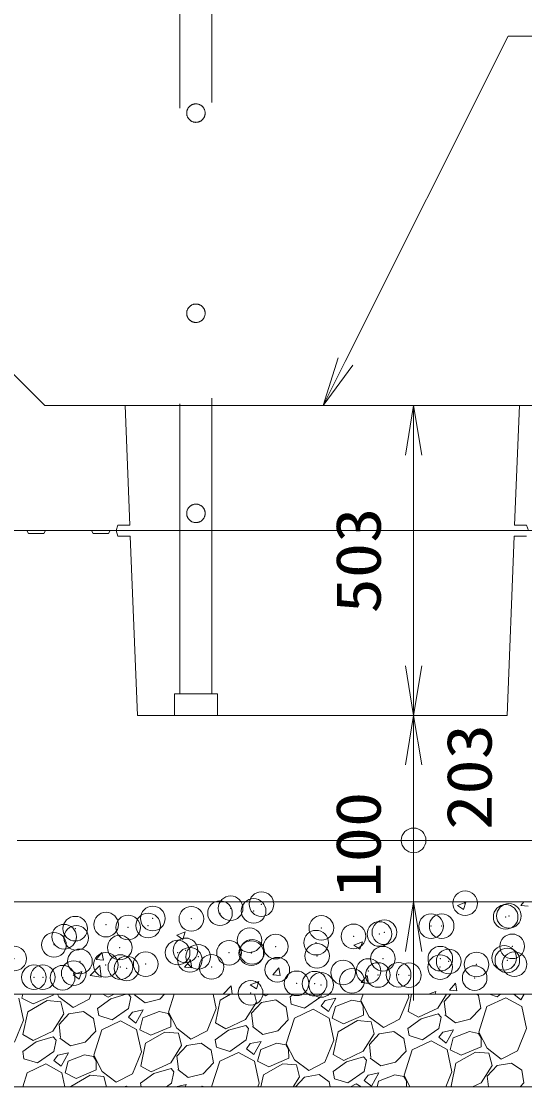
# Model space of a CAD drawing. Units: millimetres at full size. Extents: x 37600 to 71200, y -138800 to -115040.
# Drawn here: x 54717 to 55534, y -135796 to -134066 of the extents above; entities that cross this region are included whole.
import ezdxf
from ezdxf.enums import TextEntityAlignment as Align

# ---------------------------------------------------------------- set-up
doc = ezdxf.new("R2010")
doc.units = ezdxf.units.MM
doc.header["$LTSCALE"] = 80.0044
doc.header["$PDMODE"] = 32
doc.header["$PDSIZE"] = 40
doc.linetypes.add('DASHED_SPACED', pattern=[12, 6, -6])
for name, color, linetype, lineweight in [('0_2', 4, 'Continuous', 13), ('FRP', 4, 'DASHED_SPACED', 13), ('寸法', 6, 'Continuous', 13), ('ﾊｯﾁﾝｸﾞ', 4, 'Continuous', 9)]:
    doc.layers.add(name, color=color, linetype=linetype, lineweight=lineweight)
doc.styles.add('ＭＳ ゴシック', font='')
doc.styles.get('ＭＳ ゴシック').set_extended_font_data('MS Gothic')

# ---------------------------------------------------------------- blocks, each defined once
blk = doc.blocks.new('open_arrow')
at = {"color": 0, "linetype": 'Continuous', "lineweight": -2}
blk.add_lwpolyline([(7.5, 1.25), (0, 0), (7.5, -1.25)], dxfattribs=at)
blk = doc.blocks.new('dimension_origin')
at = {"color": 0, "linetype": 'Continuous', "lineweight": -2}
blk.add_circle((0, 0), 1.25, dxfattribs=at)

msp = doc.modelspace()

# ---------------------------------------------------------------- linework, layer by layer
at = {"layer": '0_2', "color": 3}
for points in [[(54352, -134893), (57958, -134893), (57958, -132437), (54352, -132437)], [(54755, -134690), (57555, -134690), (57755, -134490), (57755, -132840), (57555, -132640), (54755, -132640), (54555, -132840), (54555, -134490)], [(55517.24, -134884), (55536.52, -134884), (55539.52, -134893), (54870.48, -134893), (54873.48, -134884), (54892.76, -134884), (54885, -134690), (55525, -134690)]]:
    msp.add_lwpolyline(points, close=True, dxfattribs=at)
for points in [[(55536.52, -134902), (55516.52, -134902), (55505, -135193), (54905, -135193), (54893.48, -134902), (54873.48, -134902), (54870.48, -134893), (54860.62, -134893), (54858.12, -134897.5), (54833.12, -134897.5), (54830.62, -134893), (54755.62, -134893), (54753.12, -134897.5), (54728.12, -134897.5), (54725.62, -134893), (54689.96, -134893)], [(54709.96, -135396), (55700.04, -135396)]]:
    msp.add_lwpolyline(points, dxfattribs=at)
at = {"layer": '0_2', "color": 7}
for points in [[(54205, -134913), (54205, -135063), (54455, -135063), (54455, -135646), (55955, -135646), (55955, -135063), (58105, -135063), (58105, -134913), (55805, -134913), (55805, -135496), (54605, -135496), (54605, -134913)], [(54455, -135646), (55955, -135646), (55955, -135796), (54455, -135796)]]:
    msp.add_lwpolyline(points, close=True, dxfattribs=at)
at = {"layer": 'FRP'}
msp.add_lwpolyline([(54974, -131807), (54974, -135158), (55026, -135158), (55026, -131687), (54974, -131687), (54974, -131775), (54989, -131775), (54989, -131762)], dxfattribs=at)
msp.add_lwpolyline([(54965, -135193), (55035, -135193), (55035, -135158), (54965, -135158)], close=True, dxfattribs=at)
for centre in [(55000, -134215), (55000, -134540), (55000, -134865)]:
    msp.add_circle(centre, 15, dxfattribs=at)
at = {"layer": '寸法'}
for p, q in [((55353.33, -134690), (55353.33, -135193)), ((55353.33, -135396), (55353.33, -135193)), ((55353.33, -135316), (55353.33, -135656))]:
    msp.add_line(p, q, dxfattribs=at)
msp.add_lwpolyline([(55206.67, -134690), (55242.44, -134618.45), (55506.67, -134090), (56180, -134090)], dxfattribs=at)
at = {"layer": 'ﾊｯﾁﾝｸﾞ'}
for p, q in [((55424.27, -135501.58), (55438.27, -135496.2)), ((55434.22, -135508.29), (55438.27, -135496.2)), ((55527.4, -135501.62), (55532.11, -135496)), ((55424.27, -135501.58), (55434.22, -135508.29)), ((55527.4, -135501.62), (55539.35, -135502.67)), ((54968.8, -135550.07), (54982.8, -135544.69)), ((54968.8, -135550.07), (54978.75, -135556.78)), ((54978.75, -135556.78), (54982.8, -135544.69)), ((55256.22, -135566.08), (55270.23, -135560.71)), ((55256.22, -135566.08), (55266.17, -135572.79)), ((55266.17, -135572.79), (55270.23, -135560.71)), ((54837.89, -135589.31), (54847.53, -135577.82)), ((54849.84, -135590.35), (54847.53, -135577.82)), ((54828.42, -135615.25), (54843.99, -135599.02)), ((54837.89, -135589.31), (54849.84, -135590.35)), ((54846.18, -135618.04), (54843.97, -135599.04)), ((54981.34, -135601.86), (54990.98, -135590.37)), ((54981.34, -135601.86), (54993.29, -135602.9)), ((54993.29, -135602.9), (54990.98, -135590.37)), ((54800.75, -135614.57), (54814.76, -135609.2)), ((54800.75, -135614.57), (54810.7, -135621.28)), ((54810.7, -135621.28), (54814.76, -135609.2)), ((54828.39, -135615.28), (54846.18, -135618.04)), ((55124.79, -135614.41), (55134.43, -135602.92)), ((55124.79, -135614.41), (55136.74, -135615.45)), ((55136.74, -135615.46), (55134.43, -135602.92)), ((55268.24, -135626.96), (55277.88, -135615.47)), ((55280.2, -135628.01), (55277.88, -135615.47)), ((55044.13, -135646), (55057.44, -135632.12)), ((55059.03, -135646), (55057.42, -135632.15)), ((55088.18, -135630.59), (55102.18, -135625.21)), ((55088.18, -135630.59), (55098.13, -135637.3)), ((55098.13, -135637.3), (55102.18, -135625.21)), ((55268.24, -135626.96), (55280.2, -135628)), ((55411.69, -135639.51), (55421.34, -135628.02)), ((55423.65, -135640.56), (55421.34, -135628.02)), ((54720.34, -135687.9), (54712.54, -135651.99)), ((54719.27, -135646), (54717.58, -135652.32)), ((54717.58, -135652.32), (54735.68, -135661.27)), ((54735.68, -135661.27), (54768.09, -135647.4)), ((54768.09, -135647.4), (54768.06, -135646)), ((54775.6, -135646), (54777.65, -135649.97)), ((54777.65, -135649.97), (54800.65, -135667.4)), ((54800.65, -135667.4), (54826.81, -135653.91)), ((54826.81, -135653.91), (54830.06, -135646)), ((54861.88, -135653.06), (54840.25, -135668.79)), ((54857.36, -135650.83), (54848.91, -135646)), ((54867.51, -135646), (54857.36, -135650.83)), ((54886.57, -135646), (54861.88, -135653.06)), ((54894.34, -135650.49), (54890.4, -135646)), ((54894.34, -135650.49), (54890.43, -135668.91)), ((54900.41, -135646.99), (54917.48, -135659.76)), ((54901.62, -135646.29), (54901.58, -135646)), ((54917.48, -135659.76), (54941.59, -135653.92)), ((54941.59, -135653.92), (54949.14, -135646)), ((54964.62, -135646), (54955.4, -135675.05)), ((55032.83, -135669.15), (55027.8, -135646)), ((55039.54, -135655.57), (55056.12, -135646)), ((55094.83, -135646), (55098.07, -135658.96)), ((55109.65, -135646), (55113.14, -135648.65)), ((55113.14, -135648.65), (55118.27, -135646)), ((55158.28, -135646), (55152.73, -135650.03)), ((55154.7, -135661.83), (55152.73, -135650.03)), ((55202.92, -135650.16), (55176.43, -135668.68)), ((55203.8, -135646), (55202.92, -135650.16)), ((55226.89, -135652.48), (55209.54, -135656.03)), ((55215.01, -135673.89), (55226.89, -135652.48)), ((55271.16, -135646), (55267.89, -135656.29)), ((55330.54, -135686.4), (55345.31, -135650.39)), ((55344.2, -135673.66), (55350.08, -135646)), ((55345.31, -135650.39), (55344.36, -135646)), ((55377.19, -135646), (55389.61, -135641.23)), ((55388.01, -135646), (55389.61, -135641.23)), ((55406.89, -135646), (55392.8, -135668.24)), ((55402.82, -135657.6), (55413.51, -135646)), ((55411.69, -135639.51), (55423.65, -135640.56)), ((55455.9, -135646), (55458.7, -135647.97)), ((55462.43, -135668.45), (55458.7, -135647.97)), ((55502.82, -135651.6), (55472.32, -135665.97)), ((55488.92, -135649.92), (55476.47, -135646)), ((55494.53, -135646), (55488.92, -135649.92)), ((55528.76, -135665.72), (55502.82, -135651.6)), ((55515.88, -135646), (55527.49, -135655.14)), ((55527.49, -135655.14), (55532.57, -135646)), ((54727.05, -135674.33), (54758.57, -135656.13)), ((54758.57, -135656.13), (54780.64, -135657.94)), ((54780.64, -135657.94), (54785.59, -135677.71)), ((54842.21, -135680.59), (54840.25, -135668.79)), ((54890.43, -135668.91), (54863.95, -135687.44)), ((54914.41, -135671.24), (54897.06, -135674.79)), ((54902.52, -135692.65), (54914.41, -135671.24)), ((55018.05, -135705.16), (55032.83, -135669.15)), ((55031.71, -135692.42), (55039.54, -135655.57)), ((55098.07, -135658.96), (55080.31, -135686.99)), ((55090.34, -135676.36), (55106.24, -135659.09)), ((55106.24, -135659.09), (55129.84, -135655.17)), ((55129.84, -135655.17), (55146.21, -135666.73)), ((55149.95, -135687.21), (55146.21, -135666.73)), ((55176.43, -135668.68), (55154.7, -135661.83)), ((55190.33, -135670.35), (55159.83, -135684.73)), ((55216.27, -135684.48), (55190.33, -135670.35)), ((55209.54, -135656.03), (55203.16, -135664.57)), ((55203.16, -135664.57), (55215.01, -135673.89)), ((55226.43, -135665.68), (55221.31, -135684.8)), ((55252.78, -135655.32), (55226.43, -135665.68)), ((55267.38, -135658.2), (55252.78, -135655.32)), ((55271.58, -135665.48), (55267.38, -135658.2)), ((55267.89, -135656.29), (55281.38, -135682.45)), ((55271.82, -135679.89), (55271.58, -135665.48)), ((55392.8, -135668.24), (55361.09, -135683.31)), ((55405.35, -135678.77), (55402.82, -135657.6)), ((55445.32, -135686.41), (55462.43, -135668.45)), ((55472.32, -135665.97), (55459.14, -135707.53)), ((55536.56, -135701.63), (55528.76, -135665.72)), ((54705.57, -135723.91), (54720.34, -135687.9)), ((54719.23, -135711.18), (54727.05, -135674.33)), ((54785.59, -135677.71), (54767.83, -135705.75)), ((54777.85, -135695.11), (54793.75, -135677.85)), ((54793.75, -135677.85), (54817.35, -135673.93)), ((54817.35, -135673.93), (54833.72, -135685.49)), ((54837.46, -135705.96), (54833.72, -135685.49)), ((54863.95, -135687.44), (54842.21, -135680.59)), ((54897.06, -135674.79), (54890.67, -135683.32)), ((54890.67, -135683.32), (54902.52, -135692.65)), ((54913.94, -135684.44), (54908.82, -135703.56)), ((54940.29, -135674.07), (54913.94, -135684.44)), ((54954.89, -135676.96), (54940.29, -135674.07)), ((54959.09, -135684.23), (54954.89, -135676.96)), ((54955.41, -135675.05), (54968.89, -135701.21)), ((54959.33, -135698.65), (54959.09, -135684.23)), ((55080.31, -135686.99), (55048.6, -135702.07)), ((55092.86, -135697.53), (55090.34, -135676.36)), ((55132.84, -135705.17), (55149.95, -135687.21)), ((55159.83, -135684.73), (55146.65, -135726.29)), ((55224.07, -135720.39), (55216.27, -135684.48)), ((55221.31, -135684.8), (55239.41, -135693.75)), ((55230.78, -135706.82), (55262.31, -135688.62)), ((55239.41, -135693.75), (55271.82, -135679.89)), ((55262.31, -135688.62), (55284.37, -135690.43)), ((55281.38, -135682.45), (55304.38, -135699.89)), ((55304.38, -135699.89), (55330.54, -135686.4)), ((55365.61, -135685.55), (55343.98, -135701.28)), ((55361.09, -135683.31), (55344.2, -135673.66)), ((55393.36, -135677.61), (55365.61, -135685.55)), ((55398.08, -135682.97), (55393.36, -135677.61)), ((55398.08, -135682.97), (55394.16, -135701.4)), ((55404.14, -135679.47), (55421.21, -135692.25)), ((55421.21, -135692.25), (55445.32, -135686.41)), ((54767.83, -135705.75), (54736.11, -135720.83)), ((54780.38, -135716.29), (54777.85, -135695.11)), ((54820.35, -135723.92), (54837.46, -135705.96)), ((54847.35, -135703.49), (54834.16, -135745.05)), ((54877.85, -135689.11), (54847.35, -135703.49)), ((54903.78, -135703.24), (54877.85, -135689.11)), ((54911.58, -135739.15), (54903.78, -135703.24)), ((54908.82, -135703.56), (54926.92, -135712.51)), ((54926.92, -135712.51), (54959.33, -135698.65)), ((54968.89, -135701.21), (54991.89, -135718.65)), ((54991.89, -135718.65), (55018.05, -135705.16)), ((55053.13, -135704.31), (55031.49, -135720.03)), ((55048.6, -135702.07), (55031.71, -135692.42)), ((55080.88, -135696.37), (55053.13, -135704.31)), ((55085.59, -135701.73), (55080.88, -135696.37)), ((55085.59, -135701.73), (55081.68, -135720.16)), ((55091.65, -135698.23), (55108.72, -135711.01)), ((55108.72, -135711.01), (55132.84, -135705.17)), ((55284.37, -135690.43), (55289.32, -135710.2)), ((55345.94, -135713.07), (55343.98, -135701.28)), ((55394.16, -135701.4), (55367.68, -135719.92)), ((55418.14, -135703.72), (55400.79, -135707.27)), ((55406.25, -135725.14), (55418.14, -135703.72)), ((55521.78, -135737.64), (55536.56, -135701.63)), ((54740.64, -135723.06), (54719, -135738.79)), ((54736.11, -135720.83), (54719.23, -135711.18)), ((54768.39, -135715.13), (54740.64, -135723.06)), ((54773.1, -135720.49), (54768.39, -135715.13)), ((54773.1, -135720.49), (54769.19, -135738.91)), ((54779.16, -135716.99), (54796.24, -135729.76)), ((54918.3, -135725.57), (54949.82, -135707.37)), ((54949.82, -135707.37), (54971.88, -135709.18)), ((54971.88, -135709.18), (54976.83, -135728.96)), ((55033.45, -135731.83), (55031.49, -135720.03)), ((55081.68, -135720.16), (55055.19, -135738.68)), ((55105.65, -135722.48), (55088.3, -135726.03)), ((55093.76, -135743.89), (55105.65, -135722.48)), ((55209.3, -135756.4), (55224.07, -135720.39)), ((55222.96, -135743.66), (55230.78, -135706.82)), ((55289.32, -135710.2), (55271.56, -135738.24)), ((55281.58, -135727.6), (55297.48, -135710.34)), ((55297.48, -135710.34), (55321.08, -135706.41)), ((55321.08, -135706.41), (55337.45, -135717.97)), ((55341.19, -135738.45), (55337.45, -135717.97)), ((55367.68, -135719.92), (55345.94, -135713.07)), ((55381.58, -135721.6), (55351.08, -135735.97)), ((55407.51, -135735.72), (55381.58, -135721.6)), ((55400.79, -135707.27), (55394.4, -135715.81)), ((55394.4, -135715.81), (55406.25, -135725.14)), ((55417.68, -135716.92), (55412.55, -135736.05)), ((55444.02, -135706.56), (55417.68, -135716.92)), ((55458.62, -135709.45), (55444.02, -135706.56)), ((55462.82, -135716.72), (55458.62, -135709.45)), ((55459.14, -135707.53), (55472.62, -135733.7)), ((55463.06, -135731.13), (55462.82, -135716.72)), ((54720.97, -135750.59), (54719, -135738.79)), ((54769.19, -135738.91), (54742.7, -135757.44)), ((54796.24, -135729.76), (54820.35, -135723.92)), ((54896.81, -135775.16), (54911.58, -135739.15)), ((54910.47, -135762.42), (54918.3, -135725.57)), ((54976.83, -135728.96), (54959.07, -135756.99)), ((54969.09, -135746.36), (54984.99, -135729.09)), ((54984.99, -135729.09), (55008.59, -135725.17)), ((55008.59, -135725.17), (55024.97, -135736.73)), ((55028.7, -135757.21), (55024.97, -135736.73)), ((55055.19, -135738.68), (55033.45, -135731.83)), ((55069.09, -135740.35), (55038.59, -135754.73)), ((55095.03, -135754.48), (55069.09, -135740.35)), ((55088.3, -135726.03), (55081.91, -135734.57)), ((55081.91, -135734.57), (55093.76, -135743.89)), ((55105.19, -135735.68), (55100.06, -135754.8)), ((55131.54, -135725.32), (55105.19, -135735.68)), ((55146.14, -135728.2), (55131.54, -135725.32)), ((55150.34, -135735.48), (55146.14, -135728.2)), ((55146.65, -135726.29), (55160.14, -135752.45)), ((55150.57, -135749.89), (55150.34, -135735.48)), ((55271.56, -135738.24), (55239.85, -135753.31)), ((55284.11, -135748.77), (55281.58, -135727.6)), ((55324.08, -135756.41), (55341.19, -135738.45)), ((55351.08, -135735.97), (55337.89, -135777.53)), ((55415.31, -135771.63), (55407.51, -135735.72)), ((55412.55, -135736.05), (55430.65, -135745)), ((55422.03, -135758.06), (55453.55, -135739.86)), ((55430.65, -135745), (55463.06, -135731.13)), ((55453.55, -135739.86), (55475.61, -135741.67)), ((55472.62, -135733.7), (55495.62, -135751.13)), ((55495.62, -135751.13), (55521.78, -135737.64)), ((54742.7, -135757.44), (54720.97, -135750.59)), ((54775.81, -135744.79), (54769.43, -135753.32)), ((54769.43, -135753.32), (54781.28, -135762.65)), ((54793.16, -135741.24), (54775.81, -135744.79)), ((54781.28, -135762.65), (54793.16, -135741.24)), ((54792.7, -135754.44), (54787.58, -135773.56)), ((54819.05, -135744.07), (54792.7, -135754.44)), ((54833.65, -135746.96), (54819.05, -135744.07)), ((54837.85, -135754.23), (54833.65, -135746.96)), ((54834.16, -135745.05), (54847.65, -135771.21)), ((54838.09, -135768.65), (54837.85, -135754.23)), ((54959.07, -135756.99), (54927.36, -135772.07)), ((54971.62, -135767.53), (54969.09, -135746.36)), ((55011.59, -135775.17), (55028.7, -135757.21)), ((55038.59, -135754.73), (55025.5, -135796)), ((55102.83, -135790.39), (55095.03, -135754.48)), ((55100.06, -135754.8), (55118.16, -135763.75)), ((55118.16, -135763.75), (55150.57, -135749.89)), ((55160.14, -135752.45), (55183.14, -135769.89)), ((55183.14, -135769.89), (55209.3, -135756.4)), ((55244.37, -135755.55), (55222.73, -135771.28)), ((55239.85, -135753.31), (55222.96, -135743.66)), ((55272.12, -135747.61), (55244.37, -135755.55)), ((55276.83, -135752.97), (55272.12, -135747.61)), ((55276.83, -135752.97), (55272.92, -135771.4)), ((55282.89, -135749.47), (55299.97, -135762.25)), ((55299.97, -135762.25), (55324.08, -135756.41)), ((55414.2, -135794.91), (55422.03, -135758.06)), ((55475.61, -135741.67), (55480.56, -135761.44)), ((55488.72, -135761.58), (55512.32, -135757.66)), ((55512.32, -135757.66), (55528.7, -135769.22)), ((54726.1, -135773.49), (54718.96, -135796)), ((54756.6, -135759.11), (54726.1, -135773.49)), ((54782.54, -135773.24), (54756.6, -135759.11)), ((54787.48, -135796), (54782.54, -135773.24)), ((54787.58, -135773.56), (54805.68, -135782.51)), ((54805.68, -135782.51), (54838.09, -135768.65)), ((54847.65, -135771.21), (54870.65, -135788.65)), ((54870.65, -135788.65), (54896.81, -135775.16)), ((54931.88, -135774.31), (54910.25, -135790.03)), ((54927.36, -135772.07), (54910.47, -135762.42)), ((54959.63, -135766.37), (54931.88, -135774.31)), ((54964.34, -135771.73), (54959.63, -135766.37)), ((54964.34, -135771.73), (54960.43, -135790.16)), ((54970.41, -135768.23), (54987.48, -135781.01)), ((54987.48, -135781.01), (55011.59, -135775.17)), ((55109.54, -135776.82), (55141.06, -135758.62)), ((55141.06, -135758.62), (55163.12, -135760.43)), ((55163.12, -135760.43), (55168.07, -135780.2)), ((55224.7, -135783.07), (55222.73, -135771.28)), ((55272.92, -135771.4), (55246.43, -135789.92)), ((55296.89, -135773.72), (55279.54, -135777.27)), ((55285.01, -135795.14), (55296.89, -135773.72)), ((55405.32, -135796), (55415.31, -135771.63)), ((55480.56, -135761.44), (55462.8, -135789.48)), ((55472.82, -135778.84), (55488.72, -135761.58)), ((55532.43, -135789.69), (55528.7, -135769.22)), ((54797.05, -135795.57), (54828.57, -135777.37)), ((54828.57, -135777.37), (54850.64, -135779.18)), ((54850.64, -135779.18), (54854.85, -135796)), ((54911.24, -135796), (54910.25, -135790.03)), ((54960.43, -135790.16), (54952.08, -135796)), ((54984.41, -135792.48), (54967.2, -135796)), ((54982.45, -135796), (54984.41, -135792.48)), ((55100.53, -135796), (55102.83, -135790.39)), ((55105.47, -135796), (55109.54, -135776.82)), ((55168.07, -135780.2), (55158.07, -135796)), ((55161.81, -135796), (55176.24, -135780.34)), ((55176.24, -135780.34), (55199.84, -135776.41)), ((55199.84, -135776.41), (55216.21, -135787.97)), ((55217.67, -135796), (55216.21, -135787.97)), ((55246.43, -135789.92), (55224.7, -135783.07)), ((55260.33, -135791.6), (55250.99, -135796)), ((55268.42, -135796), (55260.33, -135791.6)), ((55279.54, -135777.27), (55273.16, -135785.81)), ((55273.16, -135785.81), (55285.01, -135795.14)), ((55296.43, -135786.92), (55294, -135796)), ((55322.78, -135776.56), (55296.43, -135786.92)), ((55337.38, -135779.45), (55322.78, -135776.56)), ((55341.58, -135786.72), (55337.38, -135779.45)), ((55337.89, -135777.53), (55347.41, -135796)), ((55341.73, -135796), (55341.58, -135786.72)), ((55462.8, -135789.48), (55449.09, -135796)), ((55474.87, -135796), (55472.82, -135778.84)), ((55526.43, -135796), (55532.43, -135789.69)), ((54796.96, -135796), (54797.05, -135795.57)), ((54882.35, -135796), (54887.35, -135795.17)), ((54887.35, -135795.17), (54888.52, -135796)), ((55010.29, -135795.32), (55008.56, -135796)), ((55013.75, -135796), (55010.29, -135795.32)), ((55416.11, -135796), (55414.2, -135794.91))]:
    msp.add_line(p, q, dxfattribs=at)
for p in [(55106.38, -135499.6), (55436.91, -135498.11), (55039.07, -135514.26), (55056.31, -135506.19), (55093.65, -135510.55), (54854.25, -135532.79), (54922.43, -135534.28), (54930, -135522.82), (54992.63, -135523.36), (55381.63, -135535.32), (55398.81, -135535.25), (55502.68, -135520.26), (55507.94, -135518.69), (54786.07, -135552.43), (54804.18, -135539.38), (54889.94, -135537.44), (55203.63, -135538.15), (55255.82, -135551.88), (55297.79, -135548.05), (55305.89, -135545.29), (54769.62, -135565.61), (54805.8, -135554.3), (54876.38, -135570.12), (55086.99, -135558.17), (55129.51, -135568.51), (55195.1, -135562.14), (55513.29, -135568.1), (54970.36, -135578.19), (54983.14, -135574.63), (55003.69, -135585.07), (55053.76, -135578.48), (55089.91, -135579.14), (55091.22, -135577.13), (55196.67, -135583.65), (55500.25, -135586.83), (54705.02, -135587.96), (54811.79, -135592.47), (54853.72, -135598.21), (54877.38, -135601.7), (54887.51, -135604.02), (54918.55, -135596.98), (54990.2, -135589.94), (55025.31, -135601.49), (55303.44, -135588.16), (55396.38, -135601.83), (55396.65, -135588.12), (55410.2, -135592.67), (55455.33, -135597.57), (55505.4, -135590.98), (55516.97, -135597.18), (54737.08, -135618.23), (54751.57, -135618.27), (54783.64, -135619.01), (54801.64, -135611.68), (55132.08, -135606.01), (55238.84, -135610.52), (55280.01, -135608.14), (55295.35, -135614.63), (55329.02, -135614.2), (55345.61, -135615.03), (55452.37, -135619.54), (55163.38, -135628.16), (55192.67, -135628.72), (55203.2, -135630.76), (55253.27, -135624.17), (55088.79, -135643.71)]:
    msp.add_point(p, dxfattribs=at)

# ---------------------------------------------------------------- block references
at = {"layer": '寸法'}
for name, p, xscale, yscale, rotation in [('open_arrow', (55206.67, -134690), 10.7, 10.7, 63.4), ('open_arrow', (55353.33, -134690), 10.7, 10.7, 270), ('open_arrow', (55353.33, -135193), 10.7, 10.7, 90), ('open_arrow', (55353.33, -135193), 10.7, 10.7, 270), ('dimension_origin', (55353.33, -135396), 16, 16, 90), ('dimension_origin', (55353.33, -135396), 16, 16, 90), ('open_arrow', (55353.33, -135496), 10.7, 10.7, 270)]:
    msp.add_blockref(name, p, dxfattribs=dict(at, xscale=xscale, yscale=yscale, rotation=rotation))

# ---------------------------------------------------------------- texts
at = {"layer": '寸法', "style": 'ＭＳ ゴシック', "width": 1.15}
for s, p in [('503', (55263.33, -134941.5)), ('203', (55443.33, -135293)), ('100', (55263.33, -135403))]:
    msp.add_text(s, height=73.31, rotation=90, dxfattribs=at).set_placement(p, align=Align.MIDDLE_CENTER)

doc.saveas('drawing.dxf')
